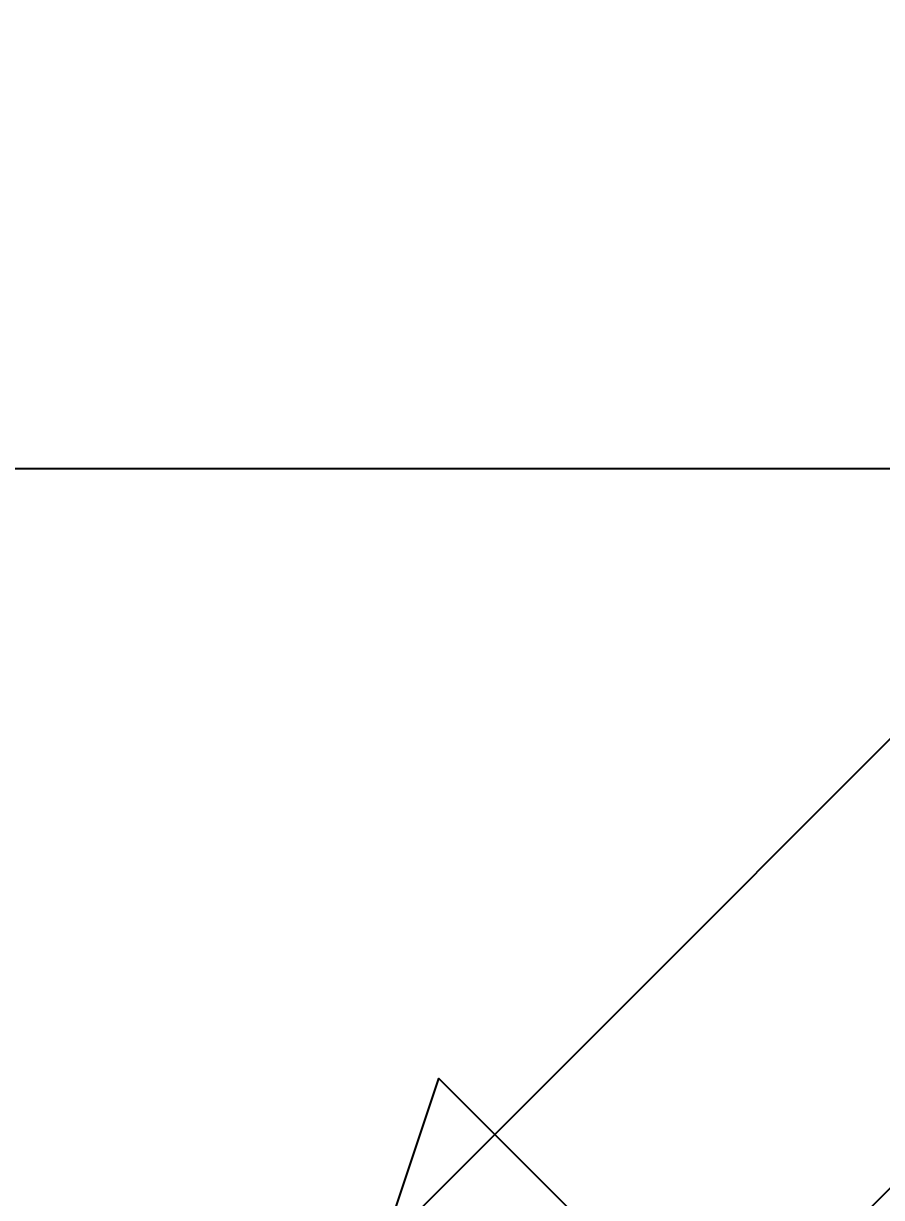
# Model space of a CAD drawing. Header units: millimetres. Extents: x -1292 to 2253, y 326 to 453.
# Drawn here: x 2098.9387 to 2098.9928, y 357.8002 to 357.8742 of the extents above; entities that cross this region are included whole.
import ezdxf
from ezdxf.enums import TextEntityAlignment as Align

# ---------------------------------------------------------------- set-up
doc = ezdxf.new("R2010")
doc.units = ezdxf.units.MM
doc.header["$LTSCALE"] = 0.5
doc.linetypes.add('HIDDENX2', pattern=[0.75, 0.5, -0.25])
for name, color, linetype in [('Eixo', 4, 'HIDDENX2'), ('Esgoto', 5, 'ByLayer'), ('TEXTO', 7, 'Continuous'), ('VISTA1', 1, 'Continuous')]:
    doc.layers.add(name, color=color, linetype=linetype)

msp = doc.modelspace()

# ---------------------------------------------------------------- linework, layer by layer
at = {"layer": 'Eixo'}
msp.add_line((2099.010427, 357.81795), (2098.919295, 357.726819), dxfattribs=at)
at = {"layer": 'Esgoto', "color": 3}
for points in [[(2098.996285, 357.832092, 0), (2098.905153, 357.740961, 0)], [(2098.982539, 357.790062, 0), (2098.982539, 357.790062, 0), (2099.000216, 357.772384, 0), (2098.947183, 357.754707, 0), (2098.964861, 357.80774, 0), (2098.982539, 357.790062, 0)]]:
    msp.add_polyline3d(points, dxfattribs=at)
at = {"layer": 'VISTA1'}
msp.add_line((2098.906534, 357.846171), (2099.001883, 357.846171), dxfattribs=at)

# ---------------------------------------------------------------- texts
at = {"layer": 'TEXTO'}
msp.add_text('ØDN 40', height=0.1, rotation=45, dxfattribs=at).set_placement((2099.096328, 357.720812), align=Align.MIDDLE_CENTER)

doc.saveas('drawing.dxf')
